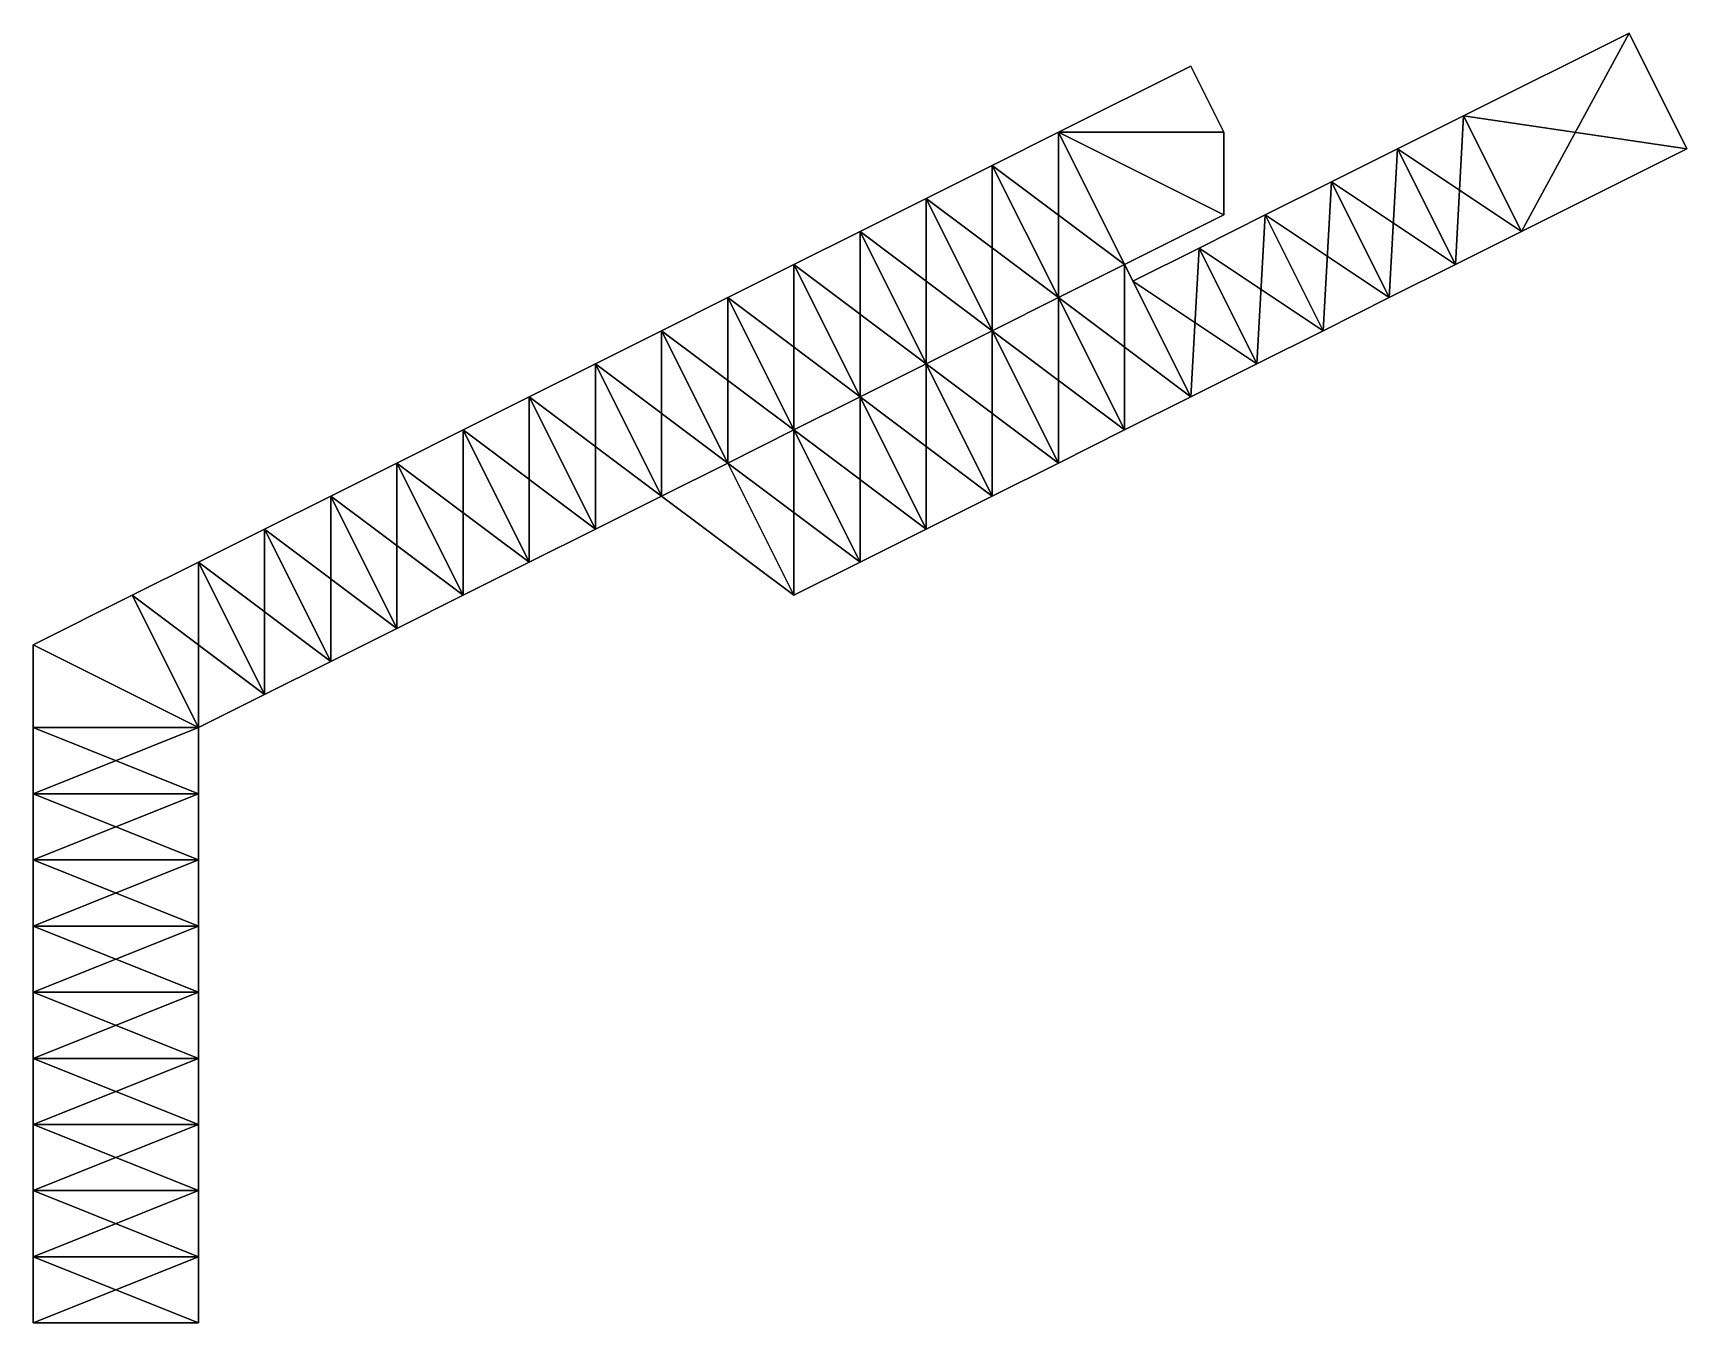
# Model space of a CAD drawing. Extents: x -2432 to 768, y -1984 to 512.
import ezdxf

# ---------------------------------------------------------------- set-up
doc = ezdxf.new("R2010")
doc.units = 0

msp = doc.modelspace()

# ---------------------------------------------------------------- meshes
at = {"layer": 'OBJECT000', "color": 50}
mesh = msp.add_polyface(dxfattribs=at)
corners = [(336, 352, 408), (448, 128, 408), (320, 64, 360), (208, 288, 360), (208, 288, 344), (320, 64, 344), (448, 128, 392), (336, 352, 392)]
mesh.append_faces([[corners[k] for k in face] for face in [(1, 3, 0), (5, 7, 4), (0, 4, 7), (2, 6, 5), (3, 5, 4), (1, 7, 6)]], dxfattribs={"vtx0": -1})
mesh.append_faces([[corners[k] for k in face] for face in [(1, 2, 3), (5, 6, 7), (0, 3, 4), (2, 1, 6), (3, 2, 5), (1, 0, 7)]], dxfattribs={"vtx2": -1})
at = {"layer": 'OBJECT001', "color": 50}
mesh = msp.add_polyface(dxfattribs=at)
corners = [(208, 288, 360), (320, 64, 360), (192, 0, 312), (80, 224, 312), (80, 224, 296), (192, 0, 296), (320, 64, 344), (208, 288, 344)]
mesh.append_faces([[corners[k] for k in face] for face in [(1, 3, 0), (5, 7, 4), (0, 4, 7), (2, 6, 5), (3, 5, 4), (1, 7, 6)]], dxfattribs={"vtx0": -1})
mesh.append_faces([[corners[k] for k in face] for face in [(1, 2, 3), (5, 6, 7), (0, 3, 4), (2, 1, 6), (3, 2, 5), (1, 0, 7)]], dxfattribs={"vtx2": -1})
at = {"layer": 'OBJECT002', "color": 50}
mesh = msp.add_polyface(dxfattribs=at)
corners = [(80, 224, 312), (192, 0, 312), (64, -64, 264), (-48, 160, 264), (-48, 160, 248), (64, -64, 248), (192, 0, 296), (80, 224, 296)]
mesh.append_faces([[corners[k] for k in face] for face in [(1, 3, 0), (5, 7, 4), (0, 4, 7), (2, 6, 5), (3, 5, 4), (1, 7, 6)]], dxfattribs={"vtx0": -1})
mesh.append_faces([[corners[k] for k in face] for face in [(1, 2, 3), (5, 6, 7), (0, 3, 4), (2, 1, 6), (3, 2, 5), (1, 0, 7)]], dxfattribs={"vtx2": -1})
at = {"layer": 'OBJECT003', "color": 50}
mesh = msp.add_polyface(dxfattribs=at)
corners = [(-48, 160, 264), (64, -64, 264), (-64, -128, 216), (-176, 96, 216), (-176, 96, 200), (-64, -128, 200), (64, -64, 248), (-48, 160, 248)]
mesh.append_faces([[corners[k] for k in face] for face in [(1, 3, 0), (5, 7, 4), (0, 4, 7), (2, 6, 5), (3, 5, 4), (1, 7, 6)]], dxfattribs={"vtx0": -1})
mesh.append_faces([[corners[k] for k in face] for face in [(1, 2, 3), (5, 6, 7), (0, 3, 4), (2, 1, 6), (3, 2, 5), (1, 0, 7)]], dxfattribs={"vtx2": -1})
at = {"layer": 'OBJECT004', "color": 50}
mesh = msp.add_polyface(dxfattribs=at)
corners = [(-64, -128, 216), (-192, -192, 168), (-304, 32, 168), (-176, 96, 216), (-192, -192, 72), (-64, -128, 120), (-176, 96, 120), (-304, 32, 72)]
mesh.append_faces([[corners[k] for k in face] for face in [(1, 3, 0), (5, 7, 4), (2, 6, 3), (0, 4, 1), (1, 7, 2), (3, 5, 0)]], dxfattribs={"vtx0": -1})
mesh.append_faces([[corners[k] for k in face] for face in [(1, 2, 3), (5, 6, 7), (2, 7, 6), (0, 5, 4), (1, 4, 7), (3, 6, 5)]], dxfattribs={"vtx2": -1})
at = {"layer": 'OBJECT005', "color": 50}
mesh = msp.add_polyface(dxfattribs=at)
corners = [(448, 128, 408), (336, 352, 408), (656, 512, 408), (768, 288, 408), (768, 288, 392), (656, 512, 392), (336, 352, 392), (448, 128, 392)]
mesh.append_faces([[corners[k] for k in face] for face in [(1, 3, 0), (5, 7, 4), (6, 2, 1), (4, 0, 3), (7, 1, 0), (5, 3, 2)]], dxfattribs={"vtx0": -1})
mesh.append_faces([[corners[k] for k in face] for face in [(1, 2, 3), (5, 6, 7), (6, 5, 2), (4, 7, 0), (7, 6, 1), (5, 4, 3)]], dxfattribs={"vtx2": -1})
at = {"layer": 'OBJECT006', "color": 50}
mesh = msp.add_polyface(dxfattribs=at)
corners = [(-448, 320, -24), (-128, 320, -24), (-128, 160, -24), (-128, 160, -40), (-128, 320, -40), (-448, 320, -40)]
mesh.append_faces([[corners[k] for k in face] for face in [(1, 2, 0), (4, 5, 3)]])
mesh.append_faces([[corners[k] for k in face] for face in [(3, 1, 4), (4, 0, 5), (5, 2, 3)]], dxfattribs={"vtx0": -1})
mesh.append_faces([[corners[k] for k in face] for face in [(3, 2, 1), (4, 1, 0), (5, 0, 2)]], dxfattribs={"vtx2": -1})
at = {"layer": 'OBJECT007', "color": 50}
mesh = msp.add_polyface(dxfattribs=at)
corners = [(-128, 320, -24), (-448, 320, -24), (-192, 448, -24), (-128, 320, -40), (-192, 448, -40), (-448, 320, -40)]
mesh.append_faces([[corners[k] for k in face] for face in [(1, 2, 0), (4, 5, 3)]])
mesh.append_faces([[corners[k] for k in face] for face in [(5, 2, 1), (0, 4, 3), (1, 3, 5)]], dxfattribs={"vtx0": -1})
mesh.append_faces([[corners[k] for k in face] for face in [(5, 4, 2), (0, 2, 4), (1, 0, 3)]], dxfattribs={"vtx2": -1})
at = {"layer": 'OBJECT008', "color": 50}
mesh = msp.add_polyface(dxfattribs=at)
corners = [(-448, 320, -24), (-128, 160, -24), (-320, 64, -24), (-320, 64, -40), (-128, 160, -40), (-448, 320, -40)]
mesh.append_faces([[corners[k] for k in face] for face in [(1, 2, 0), (4, 5, 3)]])
mesh.append_faces([[corners[k] for k in face] for face in [(2, 5, 0), (3, 1, 4), (0, 4, 1)]], dxfattribs={"vtx0": -1})
mesh.append_faces([[corners[k] for k in face] for face in [(2, 3, 5), (3, 2, 1), (0, 5, 4)]], dxfattribs={"vtx2": -1})
at = {"layer": 'OBJECT009', "color": 50}
mesh = msp.add_polyface(dxfattribs=at)
corners = [(-320, 64, -24), (-448, 0, -40), (-576, 256, -40), (-448, 320, -24), (-448, 0, -56), (-320, 64, -40), (-448, 320, -40), (-576, 256, -56)]
mesh.append_faces([[corners[k] for k in face] for face in [(1, 3, 0), (5, 7, 4), (2, 6, 3), (0, 4, 1), (1, 7, 2), (3, 5, 0)]], dxfattribs={"vtx0": -1})
mesh.append_faces([[corners[k] for k in face] for face in [(1, 2, 3), (5, 6, 7), (2, 7, 6), (0, 5, 4), (1, 4, 7), (3, 6, 5)]], dxfattribs={"vtx2": -1})
at = {"layer": 'OBJECT010', "color": 50}
mesh = msp.add_polyface(dxfattribs=at)
corners = [(-448, 0, -40), (-576, -64, -56), (-704, 192, -56), (-576, 256, -40), (-576, -64, -72), (-448, 0, -56), (-576, 256, -56), (-704, 192, -72)]
mesh.append_faces([[corners[k] for k in face] for face in [(1, 3, 0), (5, 7, 4), (2, 6, 3), (0, 4, 1), (1, 7, 2), (3, 5, 0)]], dxfattribs={"vtx0": -1})
mesh.append_faces([[corners[k] for k in face] for face in [(1, 2, 3), (5, 6, 7), (2, 7, 6), (0, 5, 4), (1, 4, 7), (3, 6, 5)]], dxfattribs={"vtx2": -1})
at = {"layer": 'OBJECT011', "color": 50}
mesh = msp.add_polyface(dxfattribs=at)
corners = [(-192, -192, -24), (-320, -256, -40), (-448, 0, -40), (-320, 64, -24), (-320, -256, -56), (-192, -192, -40), (-320, 64, -40), (-448, 0, -56)]
mesh.append_faces([[corners[k] for k in face] for face in [(1, 3, 0), (5, 7, 4), (2, 6, 3), (0, 4, 1), (1, 7, 2), (3, 5, 0)]], dxfattribs={"vtx0": -1})
mesh.append_faces([[corners[k] for k in face] for face in [(1, 2, 3), (5, 6, 7), (2, 7, 6), (0, 5, 4), (1, 4, 7), (3, 6, 5)]], dxfattribs={"vtx2": -1})
at = {"layer": 'OBJECT012', "color": 50}
mesh = msp.add_polyface(dxfattribs=at)
corners = [(-320, -256, -40), (-448, -320, -56), (-576, -64, -56), (-448, 0, -40), (-448, -320, -72), (-320, -256, -56), (-448, 0, -56), (-576, -64, -72)]
mesh.append_faces([[corners[k] for k in face] for face in [(1, 3, 0), (5, 7, 4), (2, 6, 3), (0, 4, 1), (1, 7, 2), (3, 5, 0)]], dxfattribs={"vtx0": -1})
mesh.append_faces([[corners[k] for k in face] for face in [(1, 2, 3), (5, 6, 7), (2, 7, 6), (0, 5, 4), (1, 4, 7), (3, 6, 5)]], dxfattribs={"vtx2": -1})
at = {"layer": 'OBJECT013', "color": 50}
mesh = msp.add_polyface(dxfattribs=at)
corners = [(-448, -320, -56), (-576, -384, -72), (-704, -128, -72), (-576, -64, -56), (-576, -384, -88), (-448, -320, -72), (-576, -64, -72), (-704, -128, -88)]
mesh.append_faces([[corners[k] for k in face] for face in [(1, 3, 0), (5, 7, 4), (2, 6, 3), (0, 4, 1), (1, 7, 2), (3, 5, 0)]], dxfattribs={"vtx0": -1})
mesh.append_faces([[corners[k] for k in face] for face in [(1, 2, 3), (5, 6, 7), (2, 7, 6), (0, 5, 4), (1, 4, 7), (3, 6, 5)]], dxfattribs={"vtx2": -1})
at = {"layer": 'OBJECT014', "color": 50}
mesh = msp.add_polyface(dxfattribs=at)
corners = [(-576, -384, -72), (-704, -448, -88), (-832, -192, -88), (-704, -128, -72), (-704, -448, -104), (-576, -384, -88), (-704, -128, -88), (-832, -192, -104)]
mesh.append_faces([[corners[k] for k in face] for face in [(1, 3, 0), (5, 7, 4), (2, 6, 3), (0, 4, 1), (1, 7, 2), (3, 5, 0)]], dxfattribs={"vtx0": -1})
mesh.append_faces([[corners[k] for k in face] for face in [(1, 2, 3), (5, 6, 7), (2, 7, 6), (0, 5, 4), (1, 4, 7), (3, 6, 5)]], dxfattribs={"vtx2": -1})
at = {"layer": 'OBJECT015', "color": 50}
mesh = msp.add_polyface(dxfattribs=at)
corners = [(-704, -448, -88), (-832, -512, -104), (-960, -256, -104), (-832, -192, -88), (-832, -512, -120), (-704, -448, -104), (-832, -192, -104), (-960, -256, -120)]
mesh.append_faces([[corners[k] for k in face] for face in [(1, 3, 0), (5, 7, 4), (2, 6, 3), (0, 4, 1), (1, 7, 2), (3, 5, 0)]], dxfattribs={"vtx0": -1})
mesh.append_faces([[corners[k] for k in face] for face in [(1, 2, 3), (5, 6, 7), (2, 7, 6), (0, 5, 4), (1, 4, 7), (3, 6, 5)]], dxfattribs={"vtx2": -1})
at = {"layer": 'OBJECT016', "color": 50}
mesh = msp.add_polyface(dxfattribs=at)
corners = [(-832, -512, -104), (-960, -576, -120), (-1088, -320, -120), (-960, -256, -104), (-960, -576, -136), (-832, -512, -120), (-960, -256, -120), (-1088, -320, -136)]
mesh.append_faces([[corners[k] for k in face] for face in [(1, 3, 0), (5, 7, 4), (2, 6, 3), (0, 4, 1), (1, 7, 2), (3, 5, 0)]], dxfattribs={"vtx0": -1})
mesh.append_faces([[corners[k] for k in face] for face in [(1, 2, 3), (5, 6, 7), (2, 7, 6), (0, 5, 4), (1, 4, 7), (3, 6, 5)]], dxfattribs={"vtx2": -1})
at = {"layer": 'OBJECT017', "color": 50}
mesh = msp.add_polyface(dxfattribs=at)
corners = [(-960, -256, -104), (-1088, -320, -120), (-1216, -64, -120), (-1088, 0, -104), (-1088, -320, -136), (-960, -256, -120), (-1088, 0, -120), (-1216, -64, -136)]
mesh.append_faces([[corners[k] for k in face] for face in [(1, 3, 0), (5, 7, 4), (2, 6, 3), (0, 4, 1), (1, 7, 2), (3, 5, 0)]], dxfattribs={"vtx0": -1})
mesh.append_faces([[corners[k] for k in face] for face in [(1, 2, 3), (5, 6, 7), (2, 7, 6), (0, 5, 4), (1, 4, 7), (3, 6, 5)]], dxfattribs={"vtx2": -1})
at = {"layer": 'OBJECT018', "color": 50}
mesh = msp.add_polyface(dxfattribs=at)
corners = [(-1088, -320, -120), (-1216, -384, -136), (-1344, -128, -136), (-1216, -64, -120), (-1216, -384, -152), (-1088, -320, -136), (-1216, -64, -136), (-1344, -128, -152)]
mesh.append_faces([[corners[k] for k in face] for face in [(1, 3, 0), (5, 7, 4), (2, 6, 3), (0, 4, 1), (1, 7, 2), (3, 5, 0)]], dxfattribs={"vtx0": -1})
mesh.append_faces([[corners[k] for k in face] for face in [(1, 2, 3), (5, 6, 7), (2, 7, 6), (0, 5, 4), (1, 4, 7), (3, 6, 5)]], dxfattribs={"vtx2": -1})
at = {"layer": 'OBJECT019', "color": 50}
mesh = msp.add_polyface(dxfattribs=at)
corners = [(-960, -576, -120), (-1216, -384, -136), (-1088, -320, -120), (-1088, -320, -136), (-1216, -384, -152), (-960, -576, -136)]
mesh.append_faces([[corners[k] for k in face] for face in [(1, 2, 0), (4, 5, 3)]])
mesh.append_faces([[corners[k] for k in face] for face in [(3, 1, 4), (5, 2, 3), (4, 0, 5)]], dxfattribs={"vtx0": -1})
mesh.append_faces([[corners[k] for k in face] for face in [(3, 2, 1), (5, 0, 2), (4, 1, 0)]], dxfattribs={"vtx2": -1})
at = {"layer": 'OBJECT020', "color": 50}
mesh = msp.add_polyface(dxfattribs=at)
corners = [(-704, -128, -72), (-832, -192, -88), (-960, 64, -88), (-832, 128, -72), (-832, -192, -104), (-704, -128, -88), (-832, 128, -88), (-960, 64, -104)]
mesh.append_faces([[corners[k] for k in face] for face in [(1, 3, 0), (5, 7, 4), (2, 6, 3), (0, 4, 1), (1, 7, 2), (3, 5, 0)]], dxfattribs={"vtx0": -1})
mesh.append_faces([[corners[k] for k in face] for face in [(1, 2, 3), (5, 6, 7), (2, 7, 6), (0, 5, 4), (1, 4, 7), (3, 6, 5)]], dxfattribs={"vtx2": -1})
at = {"layer": 'OBJECT021', "color": 50}
mesh = msp.add_polyface(dxfattribs=at)
corners = [(-576, -64, -56), (-704, -128, -72), (-832, 128, -72), (-704, 192, -56), (-704, -128, -88), (-576, -64, -72), (-704, 192, -72), (-832, 128, -88)]
mesh.append_faces([[corners[k] for k in face] for face in [(1, 3, 0), (5, 7, 4), (2, 6, 3), (0, 4, 1), (1, 7, 2), (3, 5, 0)]], dxfattribs={"vtx0": -1})
mesh.append_faces([[corners[k] for k in face] for face in [(1, 2, 3), (5, 6, 7), (2, 7, 6), (0, 5, 4), (1, 4, 7), (3, 6, 5)]], dxfattribs={"vtx2": -1})
at = {"layer": 'OBJECT022', "color": 50}
mesh = msp.add_polyface(dxfattribs=at)
corners = [(-832, -192, -88), (-960, -256, -104), (-1088, 0, -104), (-960, 64, -88), (-960, -256, -120), (-832, -192, -104), (-960, 64, -104), (-1088, 0, -120)]
mesh.append_faces([[corners[k] for k in face] for face in [(1, 3, 0), (5, 7, 4), (2, 6, 3), (0, 4, 1), (1, 7, 2), (3, 5, 0)]], dxfattribs={"vtx0": -1})
mesh.append_faces([[corners[k] for k in face] for face in [(1, 2, 3), (5, 6, 7), (2, 7, 6), (0, 5, 4), (1, 4, 7), (3, 6, 5)]], dxfattribs={"vtx2": -1})
at = {"layer": 'OBJECT023', "color": 50}
mesh = msp.add_polyface(dxfattribs=at)
corners = [(-1600, -576, -184), (-1728, -640, -200), (-1856, -384, -200), (-1728, -320, -184), (-1728, -640, -216), (-1600, -576, -200), (-1728, -320, -200), (-1856, -384, -216)]
mesh.append_faces([[corners[k] for k in face] for face in [(1, 3, 0), (5, 7, 4), (2, 6, 3), (0, 4, 1), (1, 7, 2), (3, 5, 0)]], dxfattribs={"vtx0": -1})
mesh.append_faces([[corners[k] for k in face] for face in [(1, 2, 3), (5, 6, 7), (2, 7, 6), (0, 5, 4), (1, 4, 7), (3, 6, 5)]], dxfattribs={"vtx2": -1})
at = {"layer": 'OBJECT024', "color": 50}
mesh = msp.add_polyface(dxfattribs=at)
corners = [(-1472, -512, -168), (-1600, -576, -184), (-1728, -320, -184), (-1600, -256, -168), (-1600, -576, -200), (-1472, -512, -184), (-1600, -256, -184), (-1728, -320, -200)]
mesh.append_faces([[corners[k] for k in face] for face in [(1, 3, 0), (5, 7, 4), (2, 6, 3), (0, 4, 1), (1, 7, 2), (3, 5, 0)]], dxfattribs={"vtx0": -1})
mesh.append_faces([[corners[k] for k in face] for face in [(1, 2, 3), (5, 6, 7), (2, 7, 6), (0, 5, 4), (1, 4, 7), (3, 6, 5)]], dxfattribs={"vtx2": -1})
at = {"layer": 'OBJECT025', "color": 50}
mesh = msp.add_polyface(dxfattribs=at)
corners = [(-1344, -448, -152), (-1472, -512, -168), (-1600, -256, -168), (-1472, -192, -152), (-1472, -512, -184), (-1344, -448, -168), (-1472, -192, -168), (-1600, -256, -184)]
mesh.append_faces([[corners[k] for k in face] for face in [(1, 3, 0), (5, 7, 4), (2, 6, 3), (0, 4, 1), (1, 7, 2), (3, 5, 0)]], dxfattribs={"vtx0": -1})
mesh.append_faces([[corners[k] for k in face] for face in [(1, 2, 3), (5, 6, 7), (2, 7, 6), (0, 5, 4), (1, 4, 7), (3, 6, 5)]], dxfattribs={"vtx2": -1})
at = {"layer": 'OBJECT026', "color": 50}
mesh = msp.add_polyface(dxfattribs=at)
corners = [(-1216, -384, -136), (-1344, -448, -152), (-1472, -192, -152), (-1344, -128, -136), (-1344, -448, -168), (-1216, -384, -152), (-1344, -128, -152), (-1472, -192, -168)]
mesh.append_faces([[corners[k] for k in face] for face in [(1, 3, 0), (5, 7, 4), (2, 6, 3), (0, 4, 1), (1, 7, 2), (3, 5, 0)]], dxfattribs={"vtx0": -1})
mesh.append_faces([[corners[k] for k in face] for face in [(1, 2, 3), (5, 6, 7), (2, 7, 6), (0, 5, 4), (1, 4, 7), (3, 6, 5)]], dxfattribs={"vtx2": -1})
at = {"layer": 'OBJECT027', "color": 50}
mesh = msp.add_polyface(dxfattribs=at)
corners = [(-1984, -768, -232), (-2112, -832, -248), (-2240, -576, -248), (-2112, -512, -232), (-2112, -832, -264), (-1984, -768, -248), (-2112, -512, -248), (-2240, -576, -264)]
mesh.append_faces([[corners[k] for k in face] for face in [(1, 3, 0), (5, 7, 4), (2, 6, 3), (0, 4, 1), (1, 7, 2), (3, 5, 0)]], dxfattribs={"vtx0": -1})
mesh.append_faces([[corners[k] for k in face] for face in [(1, 2, 3), (5, 6, 7), (2, 7, 6), (0, 5, 4), (1, 4, 7), (3, 6, 5)]], dxfattribs={"vtx2": -1})
at = {"layer": 'OBJECT028', "color": 50}
mesh = msp.add_polyface(dxfattribs=at)
corners = [(-1856, -704, -216), (-1984, -768, -232), (-2112, -512, -232), (-1984, -448, -216), (-1984, -768, -248), (-1856, -704, -232), (-1984, -448, -232), (-2112, -512, -248)]
mesh.append_faces([[corners[k] for k in face] for face in [(1, 3, 0), (5, 7, 4), (2, 6, 3), (0, 4, 1), (1, 7, 2), (3, 5, 0)]], dxfattribs={"vtx0": -1})
mesh.append_faces([[corners[k] for k in face] for face in [(1, 2, 3), (5, 6, 7), (2, 7, 6), (0, 5, 4), (1, 4, 7), (3, 6, 5)]], dxfattribs={"vtx2": -1})
at = {"layer": 'OBJECT029', "color": 50}
mesh = msp.add_polyface(dxfattribs=at)
corners = [(-1728, -640, -200), (-1856, -704, -216), (-1984, -448, -216), (-1856, -384, -200), (-1856, -704, -232), (-1728, -640, -216), (-1856, -384, -216), (-1984, -448, -232)]
mesh.append_faces([[corners[k] for k in face] for face in [(1, 3, 0), (5, 7, 4), (2, 6, 3), (0, 4, 1), (1, 7, 2), (3, 5, 0)]], dxfattribs={"vtx0": -1})
mesh.append_faces([[corners[k] for k in face] for face in [(1, 2, 3), (5, 6, 7), (2, 7, 6), (0, 5, 4), (1, 4, 7), (3, 6, 5)]], dxfattribs={"vtx2": -1})
at = {"layer": 'OBJECT030', "color": 50}
mesh = msp.add_polyface(dxfattribs=at)
corners = [(-2432, -832, -248), (-2112, -832, -248), (-2112, -960, -264), (-2432, -960, -264), (-2432, -960, -280), (-2112, -960, -280), (-2112, -832, -264), (-2432, -832, -264)]
mesh.append_faces([[corners[k] for k in face] for face in [(1, 3, 0), (5, 7, 4), (0, 4, 7), (2, 6, 5), (3, 5, 4), (1, 7, 6)]], dxfattribs={"vtx0": -1})
mesh.append_faces([[corners[k] for k in face] for face in [(1, 2, 3), (5, 6, 7), (0, 3, 4), (2, 1, 6), (3, 2, 5), (1, 0, 7)]], dxfattribs={"vtx2": -1})
at = {"layer": 'OBJECT031', "color": 50}
mesh = msp.add_polyface(dxfattribs=at)
corners = [(-2112, -832, -248), (-2432, -672, -248), (-2240, -576, -248), (-2240, -576, -264), (-2432, -672, -264), (-2112, -832, -264)]
mesh.append_faces([[corners[k] for k in face] for face in [(1, 2, 0), (4, 5, 3)]])
mesh.append_faces([[corners[k] for k in face] for face in [(2, 5, 0), (3, 1, 4), (0, 4, 1)]], dxfattribs={"vtx0": -1})
mesh.append_faces([[corners[k] for k in face] for face in [(2, 3, 5), (3, 2, 1), (0, 5, 4)]], dxfattribs={"vtx2": -1})
at = {"layer": 'OBJECT032', "color": 50}
mesh = msp.add_polyface(dxfattribs=at)
corners = [(-2112, -832, -248), (-2432, -832, -248), (-2432, -672, -248), (-2432, -672, -264), (-2432, -832, -264), (-2112, -832, -264)]
mesh.append_faces([[corners[k] for k in face] for face in [(1, 2, 0), (4, 5, 3)]])
mesh.append_faces([[corners[k] for k in face] for face in [(3, 1, 4), (4, 0, 5), (5, 2, 3)]], dxfattribs={"vtx0": -1})
mesh.append_faces([[corners[k] for k in face] for face in [(3, 2, 1), (4, 1, 0), (5, 0, 2)]], dxfattribs={"vtx2": -1})
at = {"layer": 'OBJECT033', "color": 50}
mesh = msp.add_polyface(dxfattribs=at)
corners = [(-2432, -1216, -296), (-2112, -1216, -296), (-2112, -1344, -312), (-2432, -1344, -312), (-2432, -1344, -328), (-2112, -1344, -328), (-2112, -1216, -312), (-2432, -1216, -312)]
mesh.append_faces([[corners[k] for k in face] for face in [(1, 3, 0), (5, 7, 4), (0, 4, 7), (2, 6, 5), (3, 5, 4), (1, 7, 6)]], dxfattribs={"vtx0": -1})
mesh.append_faces([[corners[k] for k in face] for face in [(1, 2, 3), (5, 6, 7), (0, 3, 4), (2, 1, 6), (3, 2, 5), (1, 0, 7)]], dxfattribs={"vtx2": -1})
at = {"layer": 'OBJECT034', "color": 50}
mesh = msp.add_polyface(dxfattribs=at)
corners = [(-2432, -1088, -280), (-2112, -1088, -280), (-2112, -1216, -296), (-2432, -1216, -296), (-2432, -1216, -312), (-2112, -1216, -312), (-2112, -1088, -296), (-2432, -1088, -296)]
mesh.append_faces([[corners[k] for k in face] for face in [(1, 3, 0), (5, 7, 4), (0, 4, 7), (2, 6, 5), (3, 5, 4), (1, 7, 6)]], dxfattribs={"vtx0": -1})
mesh.append_faces([[corners[k] for k in face] for face in [(1, 2, 3), (5, 6, 7), (0, 3, 4), (2, 1, 6), (3, 2, 5), (1, 0, 7)]], dxfattribs={"vtx2": -1})
at = {"layer": 'OBJECT035', "color": 50}
mesh = msp.add_polyface(dxfattribs=at)
corners = [(-2432, -960, -264), (-2112, -960, -264), (-2112, -1088, -280), (-2432, -1088, -280), (-2432, -1088, -296), (-2112, -1088, -296), (-2112, -960, -280), (-2432, -960, -280)]
mesh.append_faces([[corners[k] for k in face] for face in [(1, 3, 0), (5, 7, 4), (0, 4, 7), (2, 6, 5), (3, 5, 4), (1, 7, 6)]], dxfattribs={"vtx0": -1})
mesh.append_faces([[corners[k] for k in face] for face in [(1, 2, 3), (5, 6, 7), (0, 3, 4), (2, 1, 6), (3, 2, 5), (1, 0, 7)]], dxfattribs={"vtx2": -1})
at = {"layer": 'OBJECT036', "color": 50}
mesh = msp.add_polyface(dxfattribs=at)
corners = [(-2432, -1600, -344), (-2112, -1600, -344), (-2112, -1728, -360), (-2432, -1728, -360), (-2432, -1728, -376), (-2112, -1728, -376), (-2112, -1600, -360), (-2432, -1600, -360)]
mesh.append_faces([[corners[k] for k in face] for face in [(1, 3, 0), (5, 7, 4), (0, 4, 7), (2, 6, 5), (3, 5, 4), (1, 7, 6)]], dxfattribs={"vtx0": -1})
mesh.append_faces([[corners[k] for k in face] for face in [(1, 2, 3), (5, 6, 7), (0, 3, 4), (2, 1, 6), (3, 2, 5), (1, 0, 7)]], dxfattribs={"vtx2": -1})
at = {"layer": 'OBJECT037', "color": 50}
mesh = msp.add_polyface(dxfattribs=at)
corners = [(-2432, -1472, -328), (-2112, -1472, -328), (-2112, -1600, -344), (-2432, -1600, -344), (-2432, -1600, -360), (-2112, -1600, -360), (-2112, -1472, -344), (-2432, -1472, -344)]
mesh.append_faces([[corners[k] for k in face] for face in [(1, 3, 0), (5, 7, 4), (0, 4, 7), (2, 6, 5), (3, 5, 4), (1, 7, 6)]], dxfattribs={"vtx0": -1})
mesh.append_faces([[corners[k] for k in face] for face in [(1, 2, 3), (5, 6, 7), (0, 3, 4), (2, 1, 6), (3, 2, 5), (1, 0, 7)]], dxfattribs={"vtx2": -1})
at = {"layer": 'OBJECT038', "color": 50}
mesh = msp.add_polyface(dxfattribs=at)
corners = [(-2432, -1344, -312), (-2112, -1344, -312), (-2112, -1472, -328), (-2432, -1472, -328), (-2432, -1472, -344), (-2112, -1472, -344), (-2112, -1344, -328), (-2432, -1344, -328)]
mesh.append_faces([[corners[k] for k in face] for face in [(1, 3, 0), (5, 7, 4), (0, 4, 7), (2, 6, 5), (3, 5, 4), (1, 7, 6)]], dxfattribs={"vtx0": -1})
mesh.append_faces([[corners[k] for k in face] for face in [(1, 2, 3), (5, 6, 7), (0, 3, 4), (2, 1, 6), (3, 2, 5), (1, 0, 7)]], dxfattribs={"vtx2": -1})
at = {"layer": 'OBJECT039', "color": 50}
mesh = msp.add_polyface(dxfattribs=at)
corners = [(-2432, -1728, -360), (-2112, -1728, -360), (-2112, -1856, -376), (-2432, -1856, -376), (-2432, -1856, -392), (-2112, -1856, -392), (-2112, -1728, -376), (-2432, -1728, -376)]
mesh.append_faces([[corners[k] for k in face] for face in [(1, 3, 0), (5, 7, 4), (0, 4, 7), (2, 6, 5), (3, 5, 4), (1, 7, 6)]], dxfattribs={"vtx0": -1})
mesh.append_faces([[corners[k] for k in face] for face in [(1, 2, 3), (5, 6, 7), (0, 3, 4), (2, 1, 6), (3, 2, 5), (1, 0, 7)]], dxfattribs={"vtx2": -1})
at = {"layer": 'OBJECT040', "color": 50}
mesh = msp.add_polyface(dxfattribs=at)
corners = [(-2432, -1856, -376), (-2112, -1856, -376), (-2112, -1984, -392), (-2432, -1984, -392), (-2432, -1984, -408), (-2112, -1984, -408), (-2112, -1856, -392), (-2432, -1856, -392)]
mesh.append_faces([[corners[k] for k in face] for face in [(1, 3, 0), (5, 7, 4), (0, 4, 7), (2, 6, 5), (3, 5, 4), (1, 7, 6)]], dxfattribs={"vtx0": -1})
mesh.append_faces([[corners[k] for k in face] for face in [(1, 2, 3), (5, 6, 7), (0, 3, 4), (2, 1, 6), (3, 2, 5), (1, 0, 7)]], dxfattribs={"vtx2": -1})

doc.saveas('drawing.dxf')
